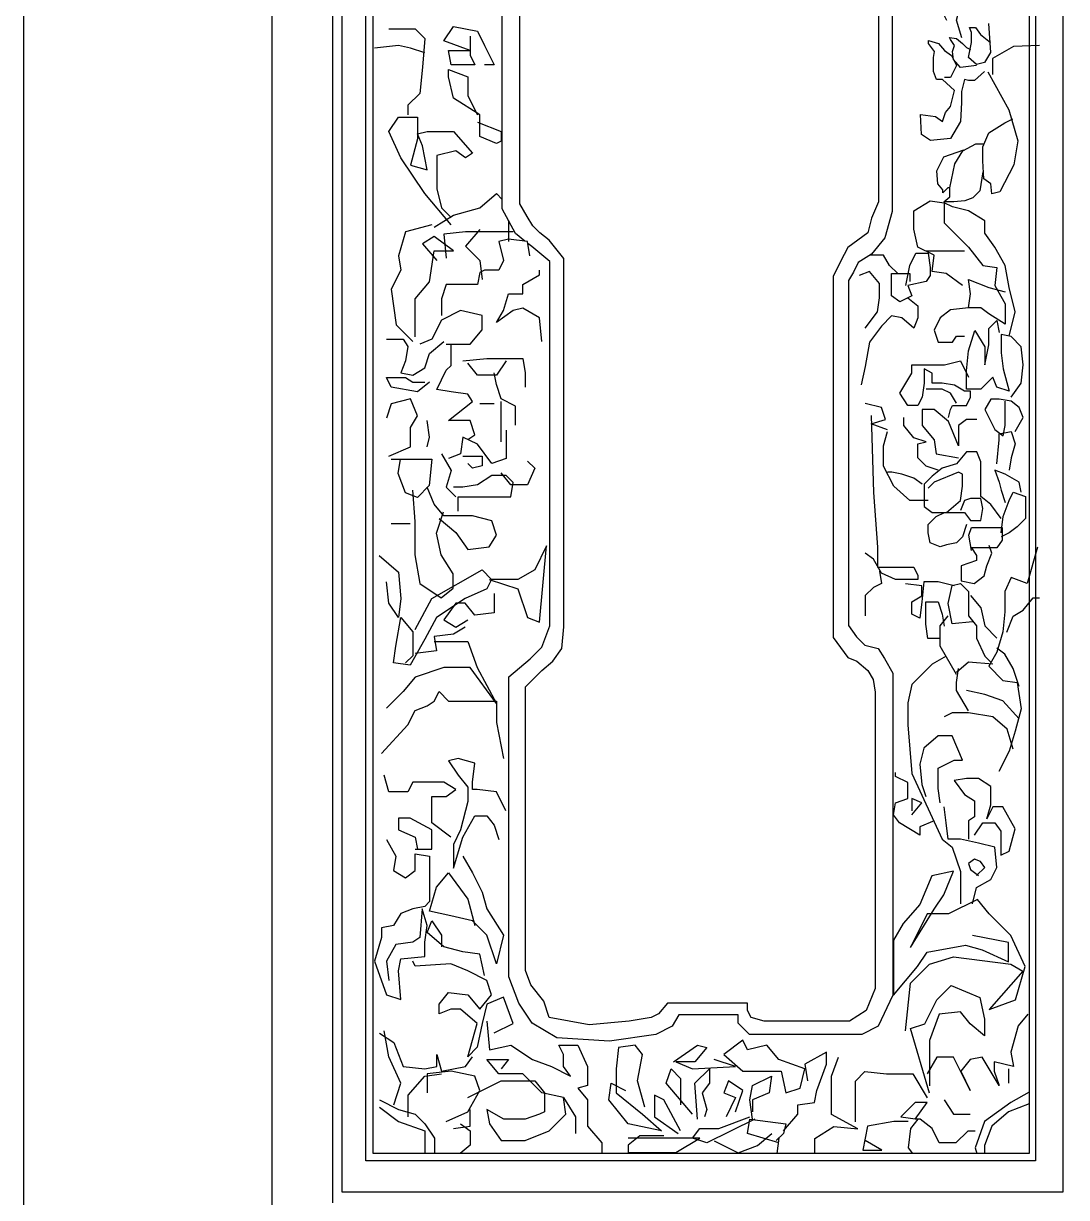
# Model space of a CAD drawing. Extents: x 1684 to 4686, y 4591 to 8092.
# Drawn here: x 1684 to 2232, y 5761 to 6378 of the extents above; entities that cross this region are included whole.
import ezdxf

# ---------------------------------------------------------------- set-up
doc = ezdxf.new("R2010")
doc.units = 0
doc.header["$MEASUREMENT"] = 0
for name, color, linetype in [('3', 3, 'CONTINUOUS'), ('4', 4, 'CONTINUOUS'), ('7', 7, 'CONTINUOUS')]:
    doc.layers.add(name, color=color, linetype=linetype)

msp = doc.modelspace()

# ---------------------------------------------------------------- linework, layer by layer
at = {"layer": '3'}
for p, q in [((1846.7, 5758.27), (1846.7, 7270.16)), ((1863.99, 5780.36), (1863.99, 7255.06)), ((2215.95, 7255.06), (2215.95, 5780.36)), ((2215.95, 5780.36), (1863.99, 5780.36))]:
    msp.add_line(p, q, dxfattribs=at)
for points in [[(2140.55, 6456.56), (2140.55, 6279.49), (2136.68, 6265.65), (2129.75, 6257), (2122.82, 6252.68), (2120.23, 6247.49), (2117.63, 6243.16), (2117.63, 6061.85), (2121.94, 6055.8), (2126.27, 6051.47), (2133.2, 6049.74), (2136.66, 6044.55), (2140.99, 6036.77), (2140.99, 5915.12), (2140.99, 5867.55), (2133.25, 5851.11), (2124.59, 5846.78), (2065.7, 5846.78), (2059.64, 5852.84), (2059.64, 5857.16), (2028.46, 5857.16), (2025, 5851.11), (2016.34, 5846.78), (1992.09, 5843.32), (1964.38, 5845.05), (1951.39, 5852.84), (1944.46, 5863.22), (1939.27, 5877.06), (1939.27, 6034.82), (1950.42, 6044.34), (1956.48, 6050.39), (1960.81, 6061.64), (1960.81, 6253.2), (1951.29, 6260.99), (1949.21, 6262.64)], [(2177.14, 6370.76), (2174.49, 6380.02), (2175.82, 6385.31), (2179.79, 6397.21), (2165.23, 6418.36), (2158.61, 6418.36), (2157.28, 6413.08), (2158.61, 6397.21), (2169.2, 6394.56), (2166.55, 6385.31), (2169.2, 6380.02)], [(1918.87, 6371.68), (1918.87, 6361.64), (1921.39, 6356.62), (1908.82, 6356.62), (1907.56, 6364.15), (1918.87, 6364.15), (1905.05, 6369.17), (1910.08, 6376.7), (1922.64, 6374.19), (1926.41, 6366.66), (1931.44, 6356.62), (1926.41, 6356.62)], [(2191.3, 6378.23), (2192.35, 6363.01), (2189.2, 6357.76), (2184.99, 6356.71), (2180.79, 6360.38), (2182.37, 6368.26), (2182.37, 6373.5), (2181.31, 6376.13), (2184.47, 6376.13), (2187.09, 6372.45), (2192.35, 6368.26)], [(1876.15, 6375.45), (1889.97, 6375.45), (1895, 6370.43), (1893.74, 6355.37), (1892.49, 6341.56), (1886.2, 6335.29), (1886.2, 6330.27)], [(2184.99, 6356.18), (2176.59, 6355.14), (2172.91, 6359.33), (2172.38, 6363.53), (2173.43, 6366.68), (2171.33, 6369.83), (2170.81, 6370.88), (2174.48, 6370.35), (2177.64, 6367.73), (2179.74, 6365.63), (2181.84, 6364.58)], [(1895, 6362.9), (1887.46, 6365.41), (1881.18, 6366.66), (1868.61, 6365.41)], [(2189.2, 6353.04), (2183.94, 6348.31), (2180.79, 6348.31), (2178.69, 6348.84), (2177.11, 6342.54), (2177.11, 6336.77), (2176.59, 6326.8), (2171.33, 6317.87), (2160.82, 6316.82), (2156.09, 6319.97), (2155.57, 6330.47), (2163.45, 6329.42), (2167.13, 6326.8), (2168.7, 6331.52), (2171.33, 6334.67), (2173.43, 6343.06), (2167.13, 6348.84), (2163.98, 6348.84), (2162.4, 6353.04), (2162.4, 6360.38), (2162.92, 6363.53), (2159.77, 6367.73), (2159.77, 6369.31), (2165.03, 6367.73), (2168.18, 6364.06), (2171.86, 6361.43), (2174.48, 6356.18), (2171.33, 6349.89), (2168.18, 6349.89)], [(2218.1, 6366.68), (2204.43, 6366.16), (2193.4, 6359.86), (2193.4, 6351.46)], [(1922.64, 6326.5), (1935.21, 6321.48), (1935.21, 6316.46), (1932.69, 6315.21), (1923.9, 6318.97), (1923.9, 6330.27), (1910.08, 6339.05), (1907.56, 6350.35), (1907.56, 6354.11), (1917.62, 6350.35), (1917.62, 6340.31), (1922.64, 6330.27)], [(2190.83, 6352.86), (2201.86, 6332.92), (2206.59, 6316.65), (2204.49, 6304.05), (2197.13, 6289.88), (2192.93, 6288.83), (2192.41, 6294.08), (2188.73, 6296.7), (2188.2, 6306.15), (2188.2, 6313.5), (2191.35, 6320.85), (2199.76, 6326.09), (2203.97, 6328.19)], [(1908.82, 6272.53), (1895, 6288.85), (1882.43, 6307.68), (1876.15, 6321.48), (1881.18, 6329.01), (1891.23, 6329.01), (1891.23, 6317.72), (1887.46, 6303.91), (1896.26, 6301.4), (1893.74, 6313.95), (1891.23, 6320.23), (1896.26, 6321.48), (1910.08, 6321.48), (1920.13, 6310.19), (1916.36, 6307.68), (1911.33, 6311.44), (1901.28, 6308.93), (1901.28, 6291.36), (1903.79, 6281.32), (1908.82, 6276.3)], [(2188.2, 6300.38), (2186.63, 6290.41), (2182.95, 6286.73), (2178.74, 6285.16), (2172.96, 6284.63), (2167.71, 6284.63), (2170.86, 6287.26), (2170.86, 6289.36), (2170.86, 6291.98), (2173.49, 6304.58), (2177.69, 6311.4), (2184.52, 6315.07), (2188.73, 6315.07)], [(2170.86, 6291.98), (2169.81, 6291.98), (2167.18, 6289.36), (2167.18, 6290.93), (2164.56, 6294.08), (2164.03, 6300.9), (2167.71, 6308.25), (2178.22, 6311.92)], [(1900.03, 6271.28), (1910.08, 6277.55), (1923.9, 6281.32), (1932.69, 6288.85), (1935.7, 6285.85)], [(2177.58, 6240.5), (2169.06, 6246.87), (2161.61, 6247.94), (2162.68, 6256.44), (2154.16, 6260.69), (2152.04, 6270.26), (2152.04, 6279.83), (2160.55, 6285.14), (2168, 6284.08)], [(2202.05, 6213.92), (2205.25, 6226.68), (2202.05, 6239.43), (2199.93, 6251.13), (2194.6, 6260.69), (2189.28, 6268.13), (2189.28, 6274.51), (2180.77, 6279.83), (2172.26, 6281.95), (2168, 6284.08), (2168, 6273.45), (2180.77, 6260.69), (2188.22, 6251.13), (2195.67, 6250.06), (2194.6, 6240.5), (2199.93, 6230.93), (2199.93, 6220.3), (2191.41, 6225.61), (2187.16, 6228.8), (2180.77, 6228.8), (2181.83, 6236.24), (2180.77, 6243.68), (2191.41, 6239.43), (2199.93, 6237.31)], [(1898.77, 6272.53), (1884.95, 6268.77), (1881.18, 6256.22), (1882.43, 6248.69), (1877.41, 6238.65), (1879.92, 6219.82), (1888.72, 6211.04)], [(1938.98, 6274.74), (1938.98, 6272.53), (1938.98, 6263.75)], [(1889.97, 6213.55), (1889.97, 6233.63), (1897.51, 6242.41), (1900.03, 6258.73), (1910.08, 6258.73), (1900.03, 6266.26), (1893.74, 6262.49), (1901.28, 6253.71)], [(1950.29, 6256.22), (1949.03, 6263.75), (1938.98, 6265), (1933.95, 6263.75), (1936.46, 6253.71), (1933.95, 6248.69), (1926.41, 6248.69), (1923.9, 6247.43), (1922.64, 6241.16), (1913.85, 6241.16), (1906.31, 6241.16), (1903.79, 6233.63), (1903.79, 6224.84)], [(1941.49, 6268.77), (1916.36, 6268.77), (1905.05, 6267.51), (1906.31, 6254.96)], [(1923.9, 6270.02), (1916.36, 6261.24), (1923.9, 6253.71), (1925.16, 6243.67)], [(2178.64, 6258.57), (2163.74, 6258.57), (2158.42, 6258.57)], [(2143.52, 6246.87), (2139.26, 6251.13), (2136.07, 6256.44), (2128.62, 6256.44)], [(2147.78, 6240.5), (2149.91, 6251.13), (2153.1, 6257.5), (2159.49, 6257.5), (2160.55, 6250.06), (2160.55, 6245.81), (2158.42, 6242.62), (2148.84, 6240.5), (2150.97, 6235.18), (2144.59, 6231.99), (2140.33, 6235.18), (2140.33, 6246.87), (2149.91, 6246.87), (2149.91, 6242.62)], [(1956.57, 6211.04), (1955.31, 6223.59), (1946.52, 6228.61), (1941.49, 6227.35), (1932.69, 6221.08), (1936.46, 6227.35), (1938.98, 6236.14), (1946.52, 6236.14), (1946.52, 6241.16), (1955.31, 6246.18), (1955.31, 6248.69)], [(2126.49, 6218.17), (2132.88, 6226.68), (2133.94, 6234.12), (2133.94, 6241.56), (2128.62, 6247.94), (2123.3, 6245.81)], [(2148.84, 6234.12), (2154.16, 6229.87), (2154.16, 6223.49), (2152.04, 6218.17), (2145.65, 6223.49), (2140.33, 6224.55), (2135.01, 6219.24), (2128.62, 6210.73), (2126.49, 6197.98), (2124.37, 6188.41)], [(2180.77, 6228.8), (2171.19, 6227.74), (2165.87, 6223.49), (2162.68, 6217.11), (2164.81, 6210.73), (2172.26, 6210.73), (2174.38, 6213.92), (2178.64, 6213.92)], [(1906.31, 6209.78), (1918.87, 6209.78), (1925.16, 6217.31), (1925.16, 6224.84), (1913.85, 6227.35), (1903.79, 6222.33), (1898.77, 6212.29), (1892.49, 6209.78)], [(2203.14, 6181.81), (2208.46, 6189.25), (2209.52, 6198.81), (2208.46, 6208.38), (2203.14, 6213.7), (2197.82, 6214.76), (2197.82, 6205.19), (2198.88, 6196.69), (2202.07, 6185), (2195.69, 6187.12), (2193.56, 6192.44), (2187.17, 6186.06), (2179.72, 6186.06), (2179.72, 6195.63), (2180.79, 6206.26), (2183.98, 6216.88), (2189.3, 6208.38), (2189.3, 6198.81), (2191.43, 6209.44), (2191.43, 6217.95), (2195.69, 6222.2), (2196.75, 6215.82)], [(1874.89, 6212.29), (1883.69, 6212.29), (1886.2, 6208.53), (1884.95, 6201), (1882.43, 6194.72), (1888.72, 6193.47), (1895, 6197.23), (1897.51, 6204.76), (1905.05, 6211.04)], [(1917.62, 6159.58), (1921.39, 6162.09), (1918.87, 6169.62), (1907.56, 6169.62), (1920.13, 6179.66), (1917.62, 6183.43), (1908.82, 6184.68), (1901.28, 6185.94), (1906.31, 6195.98), (1908.82, 6198.49), (1908.82, 6209.78)], [(1915.1, 6201), (1927.67, 6202.25), (1946.52, 6202.25), (1947.77, 6194.72), (1947.77, 6187.19)], [(1937.72, 6201), (1932.69, 6193.47), (1922.64, 6193.47), (1917.62, 6199.74)], [(2170.15, 6171.18), (2171.21, 6175.43), (2172.28, 6177.56), (2179.72, 6177.56), (2181.85, 6181.81), (2181.85, 6185), (2178.66, 6185), (2173.34, 6188.18), (2166.95, 6189.25), (2161.63, 6189.25), (2161.63, 6194.56), (2157.38, 6196.69), (2157.38, 6192.44), (2157.38, 6189.25), (2156.31, 6181.81), (2154.18, 6177.56), (2148.86, 6177.56), (2144.61, 6183.93), (2150.99, 6194.56), (2150.99, 6198.81), (2158.44, 6198.81), (2168.02, 6198.81), (2176.53, 6200.94), (2180.79, 6192.44)], [(1897.51, 6189.7), (1891.23, 6184.68), (1877.41, 6187.19), (1874.89, 6192.21), (1884.95, 6192.21), (1888.72, 6189.7), (1895, 6189.7)], [(1942.75, 6167.11), (1942.75, 6177.15), (1935.21, 6180.92), (1932.69, 6188.45), (1931.44, 6194.72)], [(2174.4, 6178.62), (2171.21, 6183.93), (2166.95, 6186.06), (2158.44, 6186.06)], [(1876.15, 6150.8), (1887.46, 6155.82), (1887.46, 6165.86), (1891.23, 6172.13), (1887.46, 6180.92), (1877.41, 6178.41), (1874.89, 6170.88)], [(1931.44, 6178.41), (1923.9, 6178.41)], [(1935.21, 6158.33), (1935.21, 6170.88), (1935.21, 6179.66)], [(2138.17, 6164.72), (2129.65, 6167.91), (2137.1, 6170.04), (2134.98, 6176.42), (2126.46, 6178.54)], [(2205.27, 6163.74), (2209.52, 6171.18), (2207.39, 6176.49), (2203.14, 6179.68), (2196.75, 6180.74), (2192.5, 6180.74), (2189.3, 6175.43), (2194.62, 6164.8), (2198.88, 6161.61), (2199.95, 6166.93), (2199.95, 6175.43), (2199.95, 6179.68)], [(2129.65, 6172.16), (2130.72, 6131.77), (2132.85, 6103.07), (2132.85, 6092.44), (2140.3, 6092.44), (2152, 6092.44), (2154.13, 6088.19), (2154.13, 6086.06), (2142.42, 6086.06), (2134.98, 6089.25), (2130.72, 6096.69), (2126.46, 6099.88)], [(2185.05, 6170.11), (2179.72, 6170.11), (2175.47, 6166.93), (2175.47, 6156.3), (2170.15, 6169.05), (2162.7, 6175.43), (2156.31, 6175.43), (2156.31, 6166.93), (2162.7, 6159.48), (2163.76, 6152.04), (2175.47, 6149.92)], [(1896.26, 6155.82), (1897.51, 6160.84), (1896.26, 6169.62)], [(2164.83, 6143.54), (2158.44, 6145.67), (2154.18, 6149.92), (2154.18, 6157.36), (2158.44, 6158.42), (2152.05, 6160.55), (2146.73, 6166.93), (2146.73, 6171.18)], [(1937.72, 6164.6), (1937.72, 6149.54), (1930.18, 6147.03), (1922.64, 6157.07), (1915.1, 6160.84), (1913.85, 6152.05), (1907.56, 6149.54)], [(2159.5, 6127.6), (2149.93, 6127.6), (2141.41, 6135.04), (2136.09, 6145.67), (2136.09, 6156.3), (2138.22, 6163.74)], [(2195.69, 6146.73), (2196.75, 6159.48), (2196.75, 6162.67), (2203.14, 6163.74), (2205.27, 6157.36), (2203.14, 6149.92), (2202.07, 6143.54)], [(1877.3, 6149.21), (1898.66, 6149.21), (1897.4, 6135.4), (1891.12, 6129.13), (1884.83, 6131.64), (1881.07, 6141.68), (1882.32, 6149.21)], [(1903.79, 6152.05), (1908.82, 6143.27), (1906.31, 6134.48), (1911.33, 6129.46)], [(1915.1, 6150.8), (1925.16, 6150.8), (1925.16, 6145.78), (1920.13, 6144.52), (1917.62, 6147.03)], [(1949.03, 6148.29), (1952.8, 6144.52), (1949.03, 6135.73), (1940.23, 6135.73), (1935.21, 6142.01)], [(2197.82, 6118.03), (2192.5, 6125.47), (2187.17, 6129.72), (2187.17, 6140.35), (2187.17, 6147.79), (2185.05, 6153.11), (2179.72, 6153.11), (2174.4, 6146.73), (2166.95, 6144.6), (2161.63, 6140.35), (2157.38, 6136.1), (2157.38, 6124.41), (2161.63, 6121.22), (2169.08, 6121.22), (2176.53, 6127.6), (2177.6, 6135.04), (2177.6, 6141.41), (2175.47, 6142.48), (2162.7, 6137.16), (2159.5, 6133.97)], [(2156.31, 6136.1), (2152.05, 6139.29), (2145.67, 6141.41), (2140.35, 6142.48), (2138.22, 6142.48)], [(2208.46, 6131.85), (2207.39, 6137.16), (2199.95, 6141.41), (2194.62, 6143.54), (2196.75, 6137.16), (2197.82, 6132.91), (2199.95, 6126.53)], [(1912.59, 6121.93), (1912.59, 6129.46), (1928.93, 6129.46), (1940.23, 6129.46), (1941.49, 6136.99), (1937.72, 6140.75), (1930.18, 6140.75), (1922.64, 6135.73), (1915.1, 6134.48), (1910.08, 6134.48)], [(1888.6, 6132.89), (1889.86, 6116.58), (1889.86, 6099.01), (1892.37, 6083.95), (1903.68, 6076.42), (1909.97, 6081.44), (1909.97, 6088.97), (1903.68, 6099.01), (1901.17, 6110.3), (1904.94, 6121.6)], [(1902.54, 6118.16), (1911.33, 6110.63), (1917.62, 6101.85), (1928.93, 6103.1), (1932.69, 6109.38), (1930.18, 6116.91), (1920.13, 6119.42), (1905.05, 6119.42), (1900.03, 6125.69), (1896.26, 6134.48)], [(2197.82, 6110.59), (2198.88, 6119.09), (2202.07, 6127.6), (2204.2, 6131.85), (2210.59, 6129.72), (2210.59, 6123.34), (2210.59, 6118.03), (2206.33, 6113.78), (2202.07, 6110.59), (2197.82, 6108.46)], [(2179.72, 6114.84), (2177.6, 6108.46), (2174.4, 6105.27), (2169.08, 6104.21), (2165.89, 6103.15), (2160.57, 6105.27), (2159.5, 6110.59), (2159.5, 6114.84), (2163.76, 6119.09), (2168.02, 6121.22), (2178.66, 6121.22), (2181.85, 6116.97), (2187.17, 6116.97), (2188.24, 6123.34), (2187.17, 6128.66), (2181.85, 6128.66), (2178.66, 6127.6), (2176.53, 6122.28)], [(1887.35, 6115.32), (1877.3, 6115.32)], [(2182.3, 6101.27), (2180.96, 6109.28), (2182.3, 6113.28), (2192.99, 6113.28), (2198.34, 6113.28), (2198.34, 6106.61), (2195.66, 6102.6), (2191.65, 6102.6), (2182.3, 6102.6), (2184.97, 6098.6), (2184.97, 6095.93), (2176.95, 6093.26), (2176.95, 6089.25), (2176.95, 6085.25), (2183.63, 6083.91), (2188.98, 6087.92), (2190.32, 6093.26), (2192.99, 6099.93), (2191.65, 6103.94)], [(1871.08, 6098.64), (1881.13, 6089.86), (1882.39, 6076.05), (1881.13, 6066.01), (1876.11, 6073.54), (1874.85, 6084.84)], [(1928.88, 6086.09), (1943.96, 6081.07), (1948.99, 6066.01), (1955.27, 6063.5), (1959.04, 6103.66), (1952.76, 6091.11), (1943.96, 6086.09), (1930.14, 6086.09)], [(2216.92, 6103.07), (2211.6, 6083.94), (2203.09, 6087.13), (2199.89, 6079.69), (2199.89, 6069.06), (2198.83, 6058.43), (2195.64, 6047.8), (2191.38, 6040.36), (2198.83, 6032.91), (2206.28, 6031.85), (2208.41, 6018.03), (2205.21, 6006.34), (2202.02, 5995.71), (2196.7, 5985.08)], [(1889.93, 6059.74), (1898.72, 6076.05), (1925.11, 6091.11), (1930.14, 6086.09), (1927.63, 6081.07), (1916.32, 6076.05), (1901.24, 6066.01), (1894.96, 6054.72), (1887.42, 6040.91), (1878.62, 6042.17), (1879.88, 6050.95), (1882.39, 6066.01), (1888.67, 6058.48), (1888.67, 6045.93), (1884.9, 6042.17)], [(2133.91, 6090.31), (2134.98, 6083.94), (2130.72, 6081.81), (2126.46, 6077.56), (2126.46, 6071.18), (2126.46, 6066.93)], [(2173.25, 6082.71), (2164.73, 6084.84), (2157.28, 6084.84), (2156.22, 6074.21), (2155.15, 6065.7), (2150.9, 6067.83), (2150.9, 6074.21), (2156.22, 6077.4), (2156.22, 6082.71), (2147.7, 6083.77)], [(2182.87, 6063.74), (2172.22, 6062.68), (2170.09, 6073.31), (2172.22, 6082.87), (2176.48, 6083.94), (2180.74, 6079.69), (2180.74, 6071.18), (2180.74, 6066.93), (2184.99, 6061.61), (2184.99, 6055.24), (2189.25, 6045.67), (2192.44, 6042.48)], [(1931.39, 6078.56), (1931.39, 6068.52), (1921.34, 6067.27), (1916.32, 6073.54), (1911.29, 6073.54), (1905.01, 6064.76), (1911.29, 6060.99), (1917.57, 6064.76)], [(2165.8, 6055.07), (2159.41, 6055.07), (2158.35, 6062.52), (2158.35, 6069.96), (2158.35, 6074.21), (2164.73, 6074.21), (2166.86, 6067.83), (2167.92, 6061.45)], [(2181.8, 6077.56), (2187.12, 6071.18), (2189.25, 6061.61), (2195.64, 6055.24)], [(2200.92, 6058.26), (2204.11, 6066.77), (2209.43, 6069.96), (2214.75, 6076.33), (2217.94, 6076.33)], [(1916.32, 6060.99), (1910.03, 6057.23), (1899.98, 6055.97), (1901.24, 6048.44), (1889.93, 6047.19)], [(2174.35, 6036.1), (2165.84, 6050.98), (2165.84, 6061.61), (2170.09, 6066.93)], [(1899.98, 6053.46), (1908.78, 6053.46), (1917.57, 6053.46), (1922.6, 6039.66), (1932.65, 6020.83), (1918.83, 6039.66), (1905.01, 6039.66), (1889.93, 6034.64), (1883.65, 6027.11), (1874.85, 6018.32)], [(2207.34, 6029.73), (2204.15, 6039.29), (2199.89, 6046.73), (2195.64, 6049.92)], [(2169.03, 6045.67), (2161.58, 6041.42), (2150.94, 6030.79), (2148.81, 6021.22), (2148.81, 6009.53), (2150.94, 5984.02), (2166.88, 5949.54), (2172.2, 5945.28), (2176.46, 5932.53), (2176.46, 5922.96), (2176.46, 5915.52)], [(2193.51, 6041.42), (2180.74, 6042.48), (2174.35, 6037.17)], [(2180.74, 6016.97), (2174.35, 6027.6), (2174.35, 6031.85), (2175.42, 6039.29)], [(1872.34, 5994.48), (1886.16, 6009.54), (1889.93, 6017.07), (1896.21, 6019.58), (1899.98, 6022.09), (1902.49, 6027.11), (1907.52, 6022.09), (1915.06, 6022.09), (1932.65, 6022.09), (1932.65, 6010.79), (1936.42, 5991.97)], [(2207.34, 6012.72), (2198.83, 6022.28), (2189.25, 6025.47), (2179.67, 6027.6)], [(2204.15, 5996.77), (2200.96, 6007.4), (2193.51, 6013.78), (2180.74, 6015.91), (2172.22, 6015.91), (2167.97, 6013.78)], [(2165.82, 5968.67), (2164.75, 5976.11), (2164.75, 5986.74), (2173.27, 5990.99), (2177.52, 5990.99), (2172.2, 6003.75), (2164.75, 6003.75), (2157.3, 5997.37), (2155.17, 5988.87), (2156.24, 5978.24), (2158.37, 5971.86)], [(1937.68, 5964.36), (1932.65, 5974.4), (1922.6, 5975.65), (1920.09, 5975.65), (1920.09, 5979.42), (1921.34, 5989.46), (1912.55, 5991.97), (1907.52, 5990.71), (1912.55, 5983.18), (1917.57, 5976.91), (1917.57, 5969.38), (1913.8, 5954.32), (1910.03, 5946.78), (1910.03, 5934.23), (1915.06, 5950.55), (1921.34, 5961.85), (1927.63, 5961.85), (1931.39, 5956.83), (1933.91, 5949.29)], [(1908.78, 5950.55), (1898.72, 5958.08), (1898.72, 5966.87), (1898.72, 5971.89), (1906.26, 5971.89), (1911.29, 5975.65), (1905.01, 5979.42), (1894.96, 5979.42), (1888.67, 5979.42), (1886.16, 5974.4), (1876.11, 5974.4), (1873.59, 5983.18)], [(2162.62, 5959.1), (2155.17, 5955.91), (2155.17, 5951.66), (2144.53, 5958.04), (2141.34, 5962.29), (2142.4, 5968.67), (2148.79, 5970.8), (2148.79, 5979.3), (2142.4, 5982.49), (2142.4, 5984.61)], [(2183.91, 5951.66), (2188.17, 5958.04), (2194.55, 5958.04), (2197.74, 5953.79), (2197.74, 5947.41), (2197.74, 5941.03), (2202, 5943.16), (2205.19, 5954.85), (2198.81, 5966.54), (2193.49, 5966.54), (2190.29, 5960.17), (2192.42, 5967.61), (2192.42, 5977.17), (2186.04, 5981.42), (2179.65, 5981.42), (2173.27, 5980.36), (2178.59, 5972.92), (2183.91, 5969.73), (2183.91, 5961.23), (2180.72, 5959.1), (2180.72, 5949.54)], [(2150.92, 5962.29), (2156.24, 5968.67), (2150.92, 5970.8), (2150.92, 5964.42)], [(2182.84, 5915.52), (2184.97, 5924.02), (2192.42, 5928.28), (2195.62, 5934.65), (2194.55, 5945.28), (2186.04, 5947.41), (2176.46, 5949.54), (2170.07, 5949.54), (2169.01, 5958.04), (2167.95, 5966.54)], [(1889.93, 5944.27), (1898.72, 5944.27), (1898.72, 5954.32), (1887.42, 5960.59), (1881.13, 5960.59), (1881.13, 5954.32), (1889.93, 5950.55), (1891.19, 5944.27)], [(1874.85, 5949.29), (1879.88, 5940.51), (1878.62, 5932.98), (1884.9, 5929.21), (1889.93, 5932.98), (1889.93, 5941.76), (1897.47, 5940.51), (1897.47, 5930.47), (1897.47, 5916.66), (1894.96, 5914.15), (1888.67, 5912.9), (1882.39, 5910.39), (1878.62, 5904.11), (1872.34, 5902.86), (1872.34, 5897.84), (1868.57, 5885.29), (1874.85, 5867.72), (1882.39, 5865.21), (1881.13, 5880.27), (1882.39, 5886.54), (1894.96, 5887.8), (1894.96, 5895.33), (1896.21, 5904.11), (1893.7, 5912.9), (1892.44, 5897.84), (1888.67, 5895.33), (1879.88, 5894.07), (1874.85, 5885.29), (1876.11, 5875.25)], [(1915.06, 5940.51), (1920.09, 5931.72), (1925.11, 5921.68), (1927.63, 5912.9), (1936.42, 5899.09), (1932.65, 5884.03), (1927.63, 5899.09), (1920.09, 5906.62), (1908.78, 5909.13), (1897.47, 5911.64), (1901.24, 5924.19), (1907.52, 5931.72), (1917.57, 5917.92), (1921.34, 5904.11)], [(2184.97, 5930.4), (2189.23, 5934.65), (2187.1, 5937.84), (2183.91, 5938.91), (2180.72, 5936.78), (2181.78, 5933.59), (2186.04, 5930.4)], [(2147.66, 5848.67), (2150.17, 5873.77), (2160.23, 5883.81), (2172.79, 5887.57), (2202.95, 5883.81), (2209.23, 5880.04), (2191.64, 5859.96), (2205.46, 5864.98), (2210.49, 5882.55), (2202.95, 5898.87), (2191.64, 5910.16), (2185.36, 5917.7), (2170.28, 5910.16), (2158.97, 5910.16), (2150.17, 5892.59), (2162.74, 5912.67), (2167.77, 5920.21), (2172.79, 5932.76), (2161.48, 5930.25), (2155.2, 5915.19), (2146.41, 5905.14), (2141.38, 5896.36), (2141.38, 5872.51), (2141.38, 5867.49), (2153.94, 5882.55), (2158.97, 5890.08), (2179.07, 5893.85), (2187.87, 5891.34), (2201.69, 5885.06), (2201.69, 5895.1), (2182.84, 5898.87)], [(1926.37, 5877.76), (1923.86, 5889.05), (1915.06, 5890.31), (1905.01, 5892.82), (1896.21, 5900.35), (1898.72, 5906.62), (1903.75, 5899.09), (1903.75, 5892.82)], [(1931.39, 5847.64), (1941.45, 5852.66), (1936.42, 5866.46), (1927.63, 5862.7), (1925.11, 5852.66), (1922.6, 5840.11), (1917.57, 5835.09), (1922.6, 5852.66), (1913.8, 5860.19), (1908.78, 5860.19), (1902.49, 5857.68), (1902.49, 5862.7), (1907.52, 5868.97), (1917.57, 5867.72), (1923.86, 5860.19), (1930.14, 5867.72), (1927.63, 5875.25), (1917.57, 5880.27), (1908.78, 5884.03), (1889.93, 5882.78), (1888.67, 5885.29)], [(2160.23, 5816.04), (2150.17, 5849.92), (2157.71, 5852.43), (2164, 5864.98), (2171.54, 5872.51), (2186.61, 5866.24), (2189.13, 5854.94), (2189.13, 5846.16), (2181.59, 5852.43), (2176.56, 5858.71), (2165.25, 5857.45), (2160.23, 5843.65), (2160.23, 5836.12), (2160.23, 5819.8)], [(2211.83, 5857.57), (2206.8, 5851.29), (2203.03, 5837.49), (2204.29, 5829.96), (2194.24, 5832.47), (2194.24, 5827.45), (2196.75, 5819.92), (2187.95, 5834.98), (2181.67, 5833.72), (2176.65, 5827.45), (2181.67, 5817.41), (2172.88, 5834.98), (2164.08, 5834.98), (2159.05, 5826.19)], [(1927.69, 5853.81), (1928.94, 5838.75), (1940.25, 5841.26), (1951.56, 5833.73), (1961.61, 5829.97), (1971.66, 5824.95), (1967.9, 5829.97), (1967.9, 5836.24), (1965.38, 5841.26), (1975.43, 5841.26), (1980.46, 5829.97), (1980.46, 5819.93), (1975.43, 5818.67), (1980.46, 5812.4), (1980.46, 5798.59), (1988, 5789.81), (1988, 5784.19)], [(1871.14, 5847.54), (1878.68, 5842.52), (1883.71, 5829.97), (1895.02, 5828.71), (1901.3, 5829.97), (1901.3, 5836.24), (1903.81, 5827.46), (1916.38, 5829.97), (1920.15, 5834.99)], [(1878.68, 5809.89), (1882.45, 5821.18), (1876.17, 5834.99), (1873.66, 5848.79)], [(2010.62, 5808.63), (2006.85, 5822.44), (2009.36, 5836.24), (2005.59, 5841.26), (1996.8, 5840.01), (1995.54, 5828.71), (1995.54, 5816.16), (2009.36, 5804.87), (2019.41, 5796.08), (2001.82, 5799.85), (1991.77, 5812.4), (1993.03, 5821.18), (2000.57, 5817.42)], [(2025.7, 5832.48), (2038.26, 5841.26), (2043.29, 5840.01), (2037, 5832.48), (2026.95, 5832.48), (2035.75, 5828.71), (2058.37, 5829.97), (2047.06, 5833.73)], [(1917.63, 5813.65), (1935.23, 5822.44), (1952.82, 5822.44), (1957.84, 5816.16), (1957.84, 5806.12), (1955.33, 5804.87), (1947.79, 5802.36), (1936.48, 5802.36), (1927.69, 5807.38), (1928.94, 5799.85), (1935.23, 5791.06), (1947.79, 5791.06), (1960.36, 5796.08), (1969.15, 5804.87), (1967.9, 5813.65), (1956.59, 5816.16), (1946.53, 5826.2), (1933.97, 5826.2), (1927.69, 5833.73), (1939, 5833.73), (1935.23, 5828.71)], [(2083.5, 5796.08), (2091.04, 5804.87), (2091.04, 5809.89), (2099.83, 5811.14), (2101.09, 5817.42), (2106.11, 5831.22), (2106.11, 5837.5), (2094.8, 5831.22), (2096.06, 5822.44)], [(2099.91, 5784.19), (2099.91, 5792.19), (2109.97, 5798.47), (2122.53, 5797.21), (2108.71, 5804.74), (2108.71, 5824.82), (2112.48, 5834.86)], [(1906.33, 5801.1), (1917.63, 5806.12), (1923.92, 5817.42), (1921.4, 5824.95), (1908.84, 5827.46), (1896.27, 5826.2), (1896.27, 5816.16)], [(2035.75, 5804.87), (2021.93, 5821.18), (2024.44, 5828.71), (2029.47, 5823.69), (2029.47, 5809.89)], [(2038.26, 5802.36), (2037, 5821.18), (2044.54, 5828.71), (2044.54, 5821.18), (2040.77, 5816.16), (2043.29, 5807.38), (2042.03, 5803.61)], [(2121.27, 5800.98), (2121.27, 5822.31), (2126.3, 5827.33), (2137.61, 5826.08), (2151.43, 5826.08), (2158.97, 5813.53)], [(2201.78, 5828.7), (2201.78, 5821.17)], [(1886.22, 5803.61), (1886.22, 5814.91), (1895.02, 5824.95), (1903.81, 5826.2)], [(2058.37, 5806.12), (2062.14, 5817.42), (2054.6, 5822.44), (2052.08, 5816.16), (2058.37, 5813.65), (2053.34, 5803.61)], [(2067.16, 5802.36), (2065.9, 5812.4), (2067.16, 5819.93), (2077.21, 5824.95), (2075.96, 5816.16), (2067.16, 5812.4), (2067.16, 5806.12)], [(2029.47, 5796.08), (2020.67, 5812.4), (2015.64, 5814.91), (2015.64, 5803.61), (2028.21, 5794.83)], [(2212.59, 5816.44), (2203.03, 5811.13), (2189.21, 5801.09), (2184.19, 5787.29), (2185.07, 5784.19)], [(1871.14, 5812.4), (1881.19, 5807.38), (1889.99, 5804.87), (1895.02, 5799.85), (1900.04, 5792.32), (1900.04, 5784.19)], [(1871.14, 5808.63), (1881.19, 5801.1), (1895.02, 5796.08), (1895.02, 5786.04), (1895.02, 5784.19)], [(1967.9, 5813.65), (1974.18, 5803.61), (1974.18, 5794.83)], [(2184.19, 5796.07), (2180.42, 5796.07), (2174.13, 5789.8), (2165.34, 5789.8), (2161.57, 5797.33), (2155.28, 5802.35), (2152.77, 5802.35), (2159.05, 5811.13), (2152.77, 5811.13), (2145.23, 5803.6), (2154.03, 5802.35), (2150.26, 5797.33), (2149, 5787.29), (2151.33, 5784.19)], [(2167.85, 5812.39), (2172.88, 5804.86), (2181.67, 5804.86)], [(2212.59, 5810.44), (2201.78, 5806.11), (2192.98, 5798.58), (2189.21, 5788.54), (2189.21, 5784.19)], [(1910.09, 5797.34), (1918.89, 5798.59), (1918.89, 5807.38)], [(2068.42, 5802.36), (2043.29, 5789.81), (2035.75, 5792.32), (2039.52, 5797.34), (2049.57, 5797.34), (2065.9, 5803.61)], [(2080.98, 5789.81), (2064.65, 5794.83), (2065.9, 5802.36), (2084.75, 5799.85), (2083.5, 5794.83), (2079.73, 5791.06)], [(1913.86, 5799.85), (1918.89, 5796.08), (1918.89, 5788.55), (1913.64, 5784.19)], [(2149, 5801.09), (2141.46, 5801.09), (2127.64, 5798.58), (2125.13, 5786.03), (2135.18, 5786.03), (2126.38, 5791.05)], [(2020.67, 5793.57), (2008.1, 5793.57), (2001.82, 5788.55), (2001.82, 5784.79), (2026.95, 5784.79), (2039.52, 5792.32), (2001.82, 5792.32)], [(2047.14, 5790.94), (2059.7, 5784.66), (2069.76, 5788.43), (2077.3, 5794.7)], [(2080.98, 5792.32), (2079.97, 5784.19)]]:
    msp.add_lwpolyline(points, dxfattribs=at)
msp.add_lwpolyline([(2082.24, 5827.46), (2084.75, 5816.16), (2092.29, 5818.67), (2094.8, 5828.71), (2080.98, 5833.73), (2074.7, 5841.26), (2064.65, 5838.75), (2062.14, 5843.77), (2052.08, 5836.24), (2062.14, 5827.46), (2073.44, 5827.46)], close=True, dxfattribs=at)
at = {"layer": '4'}
msp.add_line((1684.16, 8091.65), (1684.16, 4591.16), dxfattribs=at)
at = {"layer": '7'}
for p, q in [((1851.54, 5763.94), (1851.54, 7265.55)), ((2230.31, 7265.55), (2230.31, 5763.94)), ((1867.94, 5784.19), (1867.94, 7251.56)), ((2212.59, 7251.56), (2212.59, 5784.19)), ((2212.59, 5784.19), (1867.94, 5784.19)), ((2230.31, 5763.94), (1851.54, 5763.94))]:
    msp.add_line(p, q, dxfattribs=at)
at = {"layer": '7', "color": 7}
msp.add_lwpolyline([(1814.83, 4731.73), (1814.83, 7314.1), (2705.16, 7314.1)], dxfattribs=at)
at = {"layer": '7'}
for points in [[(1947.61, 6263.93), (1942.63, 6267.91), (1935.7, 6280.88), (1935.7, 6462.19), (1940.89, 6471.71), (1950.41, 6474.3), (1955.59, 6477.45)], [(2133.45, 6431.01), (2133.45, 6284.5), (2129.7, 6275.9), (2127.79, 6268.25), (2117.26, 6260.61), (2115.35, 6256.78), (2112.48, 6251.05), (2109.61, 6245.31), (2109.61, 6233.84), (2109.61, 6055.43), (2117.29, 6044.92), (2122.08, 6043.01), (2127.82, 6038.23), (2130.69, 6033.45), (2131.64, 6026.76), (2131.64, 6015.29), (2131.64, 5870.97), (2126.86, 5859.5), (2118.25, 5853.76), (2110.59, 5853.76), (2073.28, 5853.76), (2066.58, 5855.67), (2064.66, 5859.5), (2064.66, 5863.32), (2022.56, 5863.32), (2017.78, 5857.59), (2013.95, 5855.67), (2002.47, 5853.76), (1981.42, 5851.85), (1960.37, 5855.67), (1957.5, 5864.28), (1950.8, 5872.88), (1947.93, 5880.52), (1947.93, 6029.63), (1956.54, 6038.23), (1962.28, 6043.01), (1967.07, 6049.7), (1968.02, 6061.17), (1968.02, 6254.79), (1960.35, 6264.35), (1955.56, 6268.17), (1951.73, 6271.99), (1948.86, 6276.77), (1945.04, 6283.46), (1944.96, 6283.95), (1944.96, 6283.95), (1944.96, 6453)]]:
    msp.add_lwpolyline(points, dxfattribs=at)

doc.saveas('drawing.dxf')
